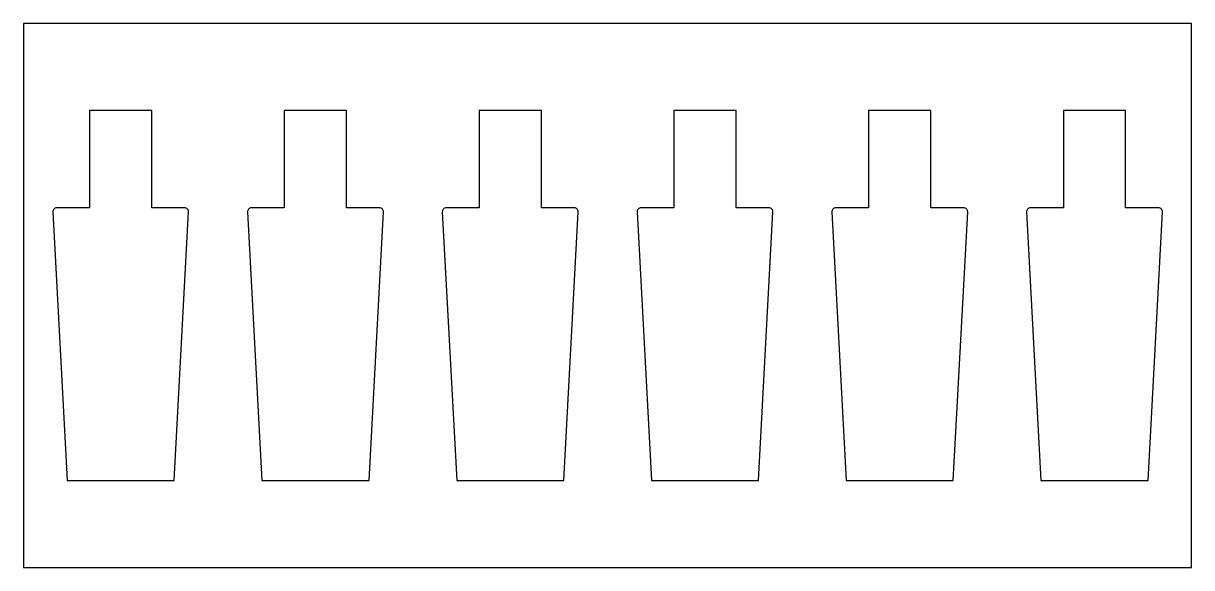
# Model space of a CAD drawing. Header units: millimetres. Extents: x -300 to 300, y -140 to 140.
import ezdxf

# ---------------------------------------------------------------- set-up
doc = ezdxf.new("R2010")
doc.units = ezdxf.units.MM

msp = doc.modelspace()

# ---------------------------------------------------------------- linework, layer by layer
at = {"color": 7, "linetype": 'Continuous', "lineweight": 25}
for p, q in [((-300, 139.66), (-300, -139.66)), ((300, 139.66), (-300, 139.66)), ((300, -139.66), (300, 139.66)), ((-234, 95), (-266, 95)), ((-266, 95), (-266, 45)), ((-234, 45), (-234, 95)), ((-133.98, 95), (-165.98, 95)), ((-165.98, 95), (-165.98, 45)), ((-133.98, 45), (-133.98, 95)), ((-33.95, 95), (-65.95, 95)), ((-65.95, 95), (-65.95, 45)), ((-33.95, 45), (-33.95, 95)), ((66.07, 95), (34.07, 95)), ((34.07, 95), (34.07, 45)), ((66.07, 45), (66.07, 95)), ((166.09, 95), (134.09, 95)), ((134.09, 95), (134.09, 45)), ((166.09, 45), (166.09, 95)), ((266.11, 95), (234.11, 95)), ((234.11, 95), (234.11, 45)), ((266.11, 45), (266.11, 95)), ((-284.89, 42.89), (-277.5, -95)), ((-266, 45), (-282.89, 45)), ((-217.11, 45), (-234, 45)), ((-222.5, -95), (-215.11, 42.89)), ((-184.86, 42.89), (-177.48, -95)), ((-165.98, 45), (-182.87, 45)), ((-117.09, 45), (-133.98, 45)), ((-122.48, -95), (-115.09, 42.89)), ((-84.84, 42.89), (-77.45, -95)), ((-65.95, 45), (-82.84, 45)), ((-17.06, 45), (-33.95, 45)), ((-22.45, -95), (-15.07, 42.89)), ((15.18, 42.89), (22.57, -95)), ((34.07, 45), (17.18, 45)), ((82.96, 45), (66.07, 45)), ((77.57, -95), (84.95, 42.89)), ((115.2, 42.89), (122.59, -95)), ((134.09, 45), (117.2, 45)), ((182.98, 45), (166.09, 45)), ((177.59, -95), (184.98, 42.89)), ((215.23, 42.89), (222.61, -95)), ((234.11, 45), (217.22, 45)), ((283, 45), (266.11, 45)), ((277.61, -95), (285, 42.89)), ((-277.5, -95), (-222.5, -95)), ((-177.48, -95), (-122.48, -95)), ((-77.45, -95), (-22.45, -95)), ((22.57, -95), (77.57, -95)), ((122.59, -95), (177.59, -95)), ((222.61, -95), (277.61, -95)), ((-300, -139.66), (300, -139.66))]:
    msp.add_line(p, q, dxfattribs=at)
for centre, start, end in [((-282.89, 43), 90, 183.06649), ((-217.11, 43), 356.93351, 90), ((-182.87, 43), 90, 183.06649), ((-117.09, 43), 356.93351, 90), ((-82.84, 43), 90, 183.06649), ((-17.06, 43), 356.93351, 90), ((17.18, 43), 90, 183.06649), ((82.96, 43), 356.93351, 90), ((117.2, 43), 90, 183.06649), ((182.98, 43), 356.93351, 90), ((217.22, 43), 90, 183.06649), ((283, 43), 356.93351, 90)]:
    msp.add_arc(centre, 2, start, end, dxfattribs=at)

doc.saveas('drawing.dxf')
